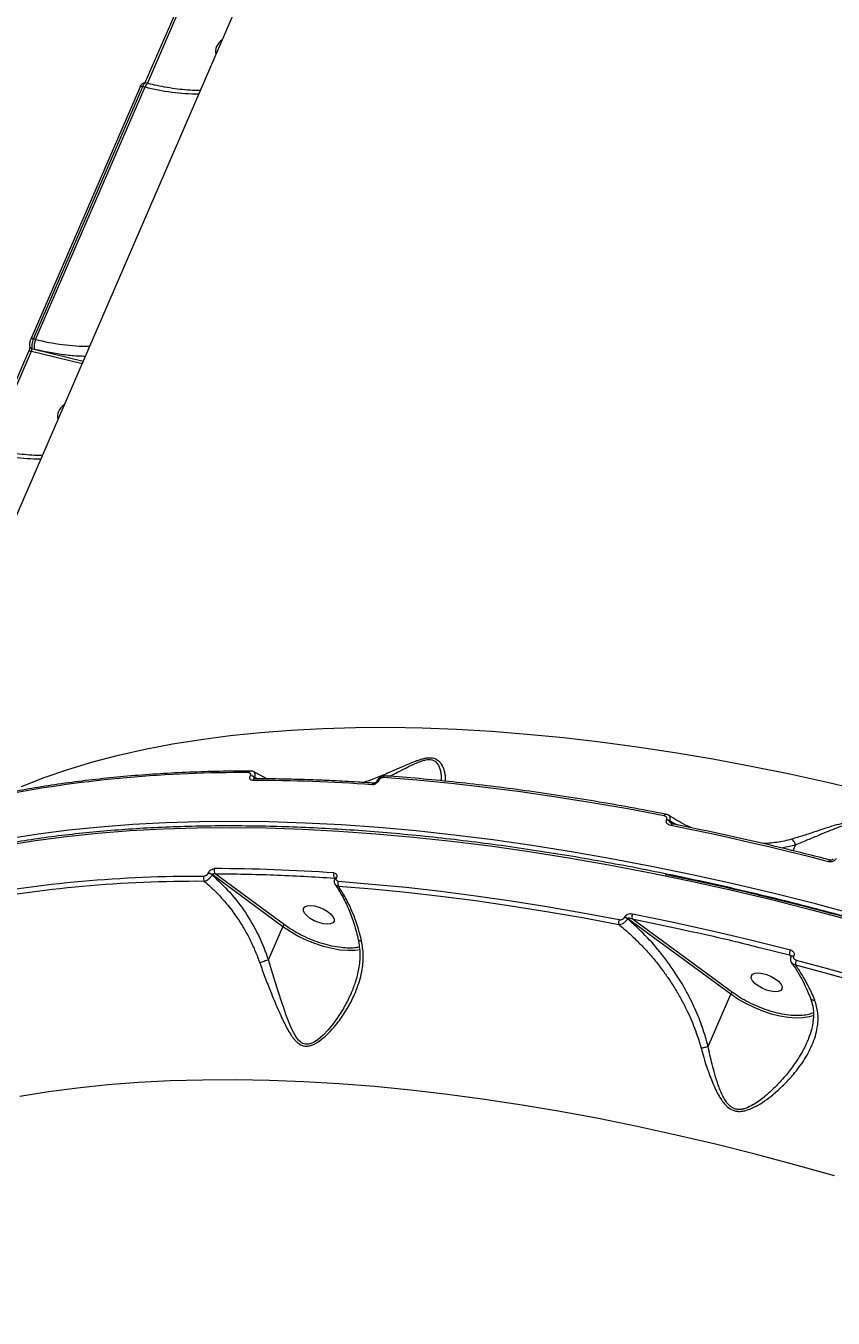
# Model space of a CAD drawing. Header units: millimetres. Extents: x -6234 to 7498, y -6127 to 5103.
# Drawn here: x 4207.7 to 4426.8, y -552.1 to -201.5 of the extents above; entities that cross this region are included whole.
import ezdxf

# ---------------------------------------------------------------- set-up
doc = ezdxf.new("R2010")
doc.units = ezdxf.units.MM
for name, color, linetype in [('DIKOM_ОБЪЕКТ', 7, 'Continuous'), ('DIKOM_РАЗМЕР_ЗОНА', 7, 'Continuous'), ('DIKOM_РАЗМЕР_ОБЪЕКТА', 7, 'Continuous')]:
    doc.layers.add(name, color=color, linetype=linetype)
doc.styles.add('style1', font='arial.ttf', dxfattribs={"width": 0.8})
doc.dimstyles.new('1-50', dxfattribs={"dimtxt": 300, "dimasz": 200, "dimexe": 100, "dimexo": 0, "dimgap": 100, "dimtad": 1, "dimtxsty": 'style1', "dimcen": 200, "dimclrd": 7, "dimclre": 7, "dimclrt": 7, "dimadec": 1, "dimazin": 2, "dimtfac": 1, "dimtmove": 0, "dimatfit": 2, "dimfxl": 0, "dimlwd": 25, "dimlwe": 18, "dimarcsym": 0})

# ---------------------------------------------------------------- blocks, each defined once
blk = doc.blocks.new('*D10')
at = {"layer": 'Defpoints', "color": 0, "transparency": 16777216}
for p in [(5627.97, 903.07), (-3229.39, -1461.51), (5627.97, -5097.58)]:
    blk.add_point(p, dxfattribs=at)
at = {"layer": 'DIKOM_РАЗМЕР_ОБЪЕКТА', "color": 7, "lineweight": 18, "transparency": 16777216}
for p, q in [((5627.97, 903.07), (5627.97, -5197.58)), ((-3229.39, -1461.51), (-3229.39, -5197.58))]:
    blk.add_line(p, q, dxfattribs=at)
at = {"layer": 'DIKOM_РАЗМЕР_ОБЪЕКТА', "color": 7, "lineweight": 25, "transparency": 16777216}
blk.add_line((-3029.39, -5097.58), (5427.97, -5097.58), dxfattribs=at)
at = {"layer": 'DIKOM_РАЗМЕР_ОБЪЕКТА', "color": 7, "transparency": 16777216}
for points in [[(-3029.39, -5064.25), (-3029.39, -5130.92), (-3229.39, -5097.58)], [(5427.97, -5064.25), (5427.97, -5130.92), (5627.97, -5097.58)]]:
    blk.add_solid(points, dxfattribs=at)
at = {"layer": 'DIKOM_РАЗМЕР_ОБЪЕКТА', "color": 7, "lineweight": 40, "transparency": 16777216, "insert": (1488.3, -4844.41), "char_height": 300, "attachment_point": 5, "style": 'style1'}
blk.add_mtext('8850', dxfattribs=at)
blk = doc.blocks.new('*D13')
at = {"layer": 'Defpoints', "color": 0, "transparency": 16777216}
for p in [(7498.07, 1778.2), (-5229.39, -1831.36), (7498.07, -6026.74)]:
    blk.add_point(p, dxfattribs=at)
at = {"layer": 'DIKOM_РАЗМЕР_ЗОНА', "color": 7, "lineweight": 18, "transparency": 16777216}
for p, q in [((7498.07, 1778.2), (7498.07, -6126.74)), ((-5229.39, -1831.36), (-5229.39, -6126.74))]:
    blk.add_line(p, q, dxfattribs=at)
at = {"layer": 'DIKOM_РАЗМЕР_ЗОНА', "color": 7, "lineweight": 25, "transparency": 16777216}
blk.add_line((-5029.39, -6026.74), (7298.07, -6026.74), dxfattribs=at)
at = {"layer": 'DIKOM_РАЗМЕР_ЗОНА', "color": 7, "transparency": 16777216}
for points in [[(-5029.39, -5993.4), (-5029.39, -6060.07), (-5229.39, -6026.74)], [(7298.07, -5993.4), (7298.07, -6060.07), (7498.07, -6026.74)]]:
    blk.add_solid(points, dxfattribs=at)
at = {"layer": 'DIKOM_РАЗМЕР_ЗОНА', "color": 7, "transparency": 16777216, "insert": (1560.69, -5773.56), "char_height": 300, "attachment_point": 5, "style": 'style1'}
blk.add_mtext('12750', dxfattribs=at)

msp = doc.modelspace()

# ---------------------------------------------------------------- linework, layer by layer
at = {"layer": 'DIKOM_ОБЪЕКТ', "color": 7, "linetype": 'Continuous', "lineweight": 15}
for p, q in [((4284.862, -150.264), (4168.415, -419.147)), ((4251.396, -190.829), (4240.07, -216.982)), ((4240.712, -217.105), (4252.144, -190.708)), ((4240.896, -217.15), (4240.27, -216.996)), ((4238.726, -218.028), (4209.06, -286.529)), ((4209.807, -286.408), (4239.473, -217.908)), ((4210.413, -286.557), (4240.079, -218.057)), ((4239.473, -217.908), (4240.079, -218.057)), ((4210.413, -286.557), (4209.807, -286.408)), ((4208.506, -289.866), (4197.179, -316.019)), ((4197.821, -316.141), (4209.253, -289.745)), ((4209.253, -289.745), (4222.996, -293.116)), ((4209.397, -289.086), (4210.039, -289.243)), ((4210.039, -289.243), (4223.268, -292.488)), ((4268.638, -404.974), (4268.667, -404.908)), ((4273.112, -405.811), (4269.363, -403.753)), ((4269.743, -405.369), (4269.771, -405.303)), ((4269.743, -405.369), (4270.308, -405.786)), ((4269.771, -405.303), (4270.7, -405.789)), ((4303.024, -406.361), (4303.004, -406.407)), ((4303.482, -406.242), (4303.502, -406.197)), ((4381.606, -416.907), (4381.643, -416.822)), ((4382.438, -417.272), (4382.475, -417.187)), ((4382.475, -417.187), (4384.48, -418.306)), ((4382.438, -417.272), (4383.607, -418.13)), ((4383.138, -418.029), (4382.761, -417.827)), ((4412.691, -424.531), (4416.565, -423.654)), ((4416.565, -423.657), (4415.854, -425.298)), ((4416.565, -423.654), (4416.565, -423.657)), ((4257.172, -431.449), (4257.201, -431.384)), ((4258.305, -431.779), (4258.277, -431.845)), ((4277.473, -445.912), (4258.305, -431.779)), ((4277.942, -445.414), (4259.121, -431.537)), ((4291.428, -432.715), (4291.548, -432.861)), ((4291.567, -432.816), (4291.547, -432.862)), ((4292.025, -432.698), (4292.045, -432.652)), ((4370.132, -443.402), (4370.168, -443.317)), ((4371.001, -443.682), (4370.964, -443.767)), ((4398.994, -464.23), (4371.001, -443.682)), ((4399.463, -463.732), (4372.27, -443.771)), ((4372.27, -443.771), (4383.877, -446.256)), ((4273.582, -454.897), (4277.473, -445.912)), ((4407.154, -451.642), (4414.966, -453.544)), ((4273.58, -454.899), (4273.582, -454.897)), ((4414.966, -453.544), (4415.334, -453.987)), ((4415.353, -453.943), (4415.341, -453.97)), ((4416.114, -453.856), (4416.126, -453.829)), ((4392.861, -478.392), (4398.994, -464.23)), ((4392.859, -478.394), (4392.861, -478.392)), ((4419.839, -476.854), (4419.772, -477.005))]:
    msp.add_line(p, q, dxfattribs=at)
at = {"layer": 'DIKOM_ОБЪЕКТ', "color": 7, "linetype": 'Continuous', "lineweight": 15, "flags": 128}
for points in [[(4240.891, -217.149), (4240.825, -217.144), (4240.684, -217.193), (4240.534, -217.314), (4240.379, -217.504), (4240.225, -217.755), (4240.079, -218.057)], [(4238.726, -218.028), (4238.736, -218.008), (4238.795, -217.943), (4238.885, -217.896), (4239.002, -217.869), (4239.143, -217.861), (4239.302, -217.875), (4239.473, -217.908)], [(4209.807, -286.408), (4209.636, -286.375), (4209.477, -286.362), (4209.336, -286.369), (4209.219, -286.397), (4209.129, -286.444), (4209.07, -286.508), (4209.062, -286.524)], [(4208.506, -289.866), (4208.515, -289.847), (4208.573, -289.782), (4208.663, -289.734), (4208.78, -289.706), (4208.921, -289.698), (4209.081, -289.712), (4209.253, -289.745)], [(4206.531, -407.837), (4212.716, -405.441), (4219.172, -403.234), (4225.891, -401.217), (4232.869, -399.391), (4240.098, -397.759), (4247.571, -396.322), (4255.283, -395.082), (4263.225, -394.039), (4271.39, -393.195), (4279.771, -392.551), (4288.359, -392.106), (4297.148, -391.862), (4306.128, -391.818), (4315.291, -391.976), (4324.629, -392.333), (4334.133, -392.891), (4343.794, -393.649), (4353.604, -394.605), (4363.552, -395.76), (4373.631, -397.111), (4383.83, -398.659), (4394.14, -400.4), (4404.551, -402.335), (4415.054, -404.46), (4425.639, -406.774), (4436.296, -409.275)], [(4303.482, -406.242), (4303.327, -406.242), (4303.196, -406.264), (4303.093, -406.308), (4303.024, -406.371), (4303.004, -406.407)], [(4380.921, -415.824), (4371.063, -413.97), (4361.285, -412.272), (4351.595, -410.731), (4342, -409.35), (4332.505, -408.128), (4323.117, -407.066), (4313.843, -406.166), (4304.69, -405.427)], [(4302.16, -406.96), (4302.202, -406.958), (4302.223, -406.959)], [(4380.921, -415.824), (4380.992, -415.68), (4381.069, -415.559), (4381.151, -415.467), (4381.233, -415.406), (4381.313, -415.378), (4381.388, -415.385), (4381.397, -415.388)], [(4202.299, -423.753), (4210.395, -422.48), (4218.721, -421.405), (4227.268, -420.527), (4236.03, -419.848), (4245, -419.367), (4254.169, -419.086), (4263.529, -419.005), (4273.074, -419.123), (4282.795, -419.442), (4292.684, -419.959), (4302.732, -420.676), (4312.931, -421.591), (4323.272, -422.703), (4333.748, -424.012), (4344.348, -425.517), (4355.064, -427.216), (4365.887, -429.107), (4376.808, -431.19), (4387.818, -433.463), (4398.907, -435.923), (4410.066, -438.568), (4421.286, -441.397), (4432.557, -444.407)], [(4433.272, -442.756), (4422.001, -439.747), (4410.781, -436.918), (4399.622, -434.272), (4388.533, -431.812), (4377.523, -429.54), (4366.602, -427.457), (4355.779, -425.565), (4345.063, -423.866), (4334.463, -422.362), (4323.987, -421.052), (4313.646, -419.94), (4303.447, -419.025), (4293.398, -418.309), (4283.51, -417.791), (4273.789, -417.473), (4264.244, -417.354), (4254.883, -417.436), (4245.714, -417.717), (4236.745, -418.197), (4227.983, -418.876), (4219.436, -419.754), (4211.11, -420.83), (4203.013, -422.102)], [(4383.236, -418.049), (4383.227, -418.045), (4383.151, -418.028), (4383.069, -418.05), (4382.983, -418.108), (4382.899, -418.201), (4382.818, -418.326), (4382.743, -418.477)], [(4425.541, -428.272), (4420.138, -426.898), (4414.748, -425.567), (4409.372, -424.277), (4404.011, -423.031), (4398.667, -421.827), (4393.34, -420.667), (4388.032, -419.55), (4382.743, -418.477)], [(4425.541, -428.272), (4425.614, -428.121), (4425.689, -427.996), (4425.765, -427.9), (4425.837, -427.839), (4425.904, -427.814), (4425.946, -427.818)], [(4292.025, -432.698), (4291.87, -432.697), (4291.739, -432.719), (4291.636, -432.763), (4291.567, -432.826), (4291.547, -432.863)], [(4292.495, -433.586), (4301.648, -434.325), (4310.922, -435.225), (4320.309, -436.287), (4329.804, -437.509), (4339.4, -438.891), (4349.09, -440.431), (4358.867, -442.129), (4368.726, -443.983)], [(4292.544, -434.93), (4301.677, -435.667), (4310.93, -436.565), (4320.297, -437.624), (4329.771, -438.844), (4339.346, -440.222), (4349.014, -441.759), (4358.77, -443.454), (4368.607, -445.304)], [(4290.424, -442.399), (4291.064, -443.122), (4291.393, -443.81), (4291.384, -444.407), (4291.039, -444.864), (4290.385, -445.145), (4289.476, -445.227), (4288.384, -445.103), (4287.199, -444.783), (4286.016, -444.294), (4284.931, -443.674), (4284.033, -442.975), (4283.393, -442.251), (4283.064, -441.564), (4283.073, -440.967), (4283.418, -440.51), (4284.072, -440.229), (4284.981, -440.147), (4286.073, -440.271), (4287.258, -440.591), (4288.441, -441.08), (4289.526, -441.7), (4290.424, -442.399)], [(4372.378, -442.41), (4377.667, -443.484), (4382.975, -444.601), (4388.302, -445.761), (4393.646, -446.965), (4399.007, -448.211), (4404.383, -449.5), (4409.773, -450.832), (4415.176, -452.206)], [(4298.34, -452.174), (4297.059, -452.357), (4295.156, -452.41), (4293.063, -452.244), (4290.829, -451.865), (4288.507, -451.281), (4286.151, -450.506), (4283.816, -449.558), (4281.557, -448.458), (4279.426, -447.233), (4277.473, -445.912)], [(4296.042, -463.849), (4296.007, -463.935), (4295.733, -464.549), (4295.426, -465.207), (4295.081, -465.907), (4294.698, -466.648), (4294.273, -467.428), (4294.239, -467.49), (4293.987, -467.933), (4293.277, -469.117), (4292.69, -470.032), (4292.194, -470.764), (4291.023, -472.363), (4289.763, -473.891), (4288.404, -475.321), (4286.935, -476.584), (4286.089, -477.152), (4285.312, -477.545), (4284.43, -477.804), (4283.623, -477.819), (4282.905, -477.607), (4282.56, -477.416), (4282.224, -477.168), (4281.702, -476.652), (4281.182, -475.975), (4280.523, -474.878), (4279.928, -473.678), (4279.375, -472.407), (4278.847, -471.081), (4278.328, -469.69), (4277.716, -467.962), (4277.114, -466.196), (4276.472, -464.258), (4275.921, -462.553), (4274.733, -458.765), (4273.58, -454.899), (4273.58, -454.899)], [(4415.34, -453.972), (4415.344, -453.964), (4415.416, -453.881), (4415.537, -453.826), (4415.701, -453.803), (4415.897, -453.814), (4416.114, -453.856)], [(4415.353, -453.943), (4415.355, -453.937), (4415.427, -453.854), (4415.549, -453.799), (4415.712, -453.776), (4415.909, -453.786), (4416.126, -453.829)], [(4416.767, -454.969), (4424.878, -457.132), (4433.012, -459.386), (4441.164, -461.733), (4449.332, -464.17), (4457.512, -466.697), (4465.7, -469.312), (4473.892, -472.014), (4482.086, -474.803)], [(4411.945, -460.717), (4412.585, -461.44), (4412.914, -462.128), (4412.905, -462.725), (4412.56, -463.182), (4411.906, -463.463), (4410.997, -463.545), (4409.905, -463.421), (4408.72, -463.101), (4407.537, -462.611), (4406.453, -461.992), (4405.554, -461.292), (4404.914, -460.569), (4404.586, -459.881), (4404.594, -459.285), (4404.939, -458.828), (4405.593, -458.547), (4406.502, -458.465), (4407.594, -458.589), (4408.779, -458.908), (4409.962, -459.398), (4411.047, -460.017), (4411.945, -460.717)], [(4416.542, -456.266), (4424.635, -458.423), (4432.751, -460.673), (4440.885, -463.014), (4449.035, -465.446), (4457.197, -467.967), (4465.367, -470.576), (4473.542, -473.273), (4481.717, -476.055)], [(4421.539, -469.975), (4420.249, -470.406), (4418.58, -470.675), (4416.677, -470.727), (4414.584, -470.562), (4412.35, -470.183), (4410.028, -469.599), (4407.672, -468.824), (4405.337, -467.875), (4403.078, -466.776), (4400.947, -465.551), (4398.994, -464.23)], [(4427.174, -513.527), (4416.361, -510.48), (4405.589, -507.613), (4394.87, -504.928), (4384.213, -502.427), (4373.628, -500.113), (4363.126, -497.987), (4352.714, -496.053), (4342.404, -494.311), (4332.206, -492.764), (4322.127, -491.412), (4312.178, -490.258), (4302.369, -489.301), (4292.708, -488.544), (4283.204, -487.986), (4273.866, -487.629), (4264.702, -487.471), (4255.723, -487.515), (4246.934, -487.759), (4238.345, -488.204), (4229.965, -488.848), (4221.8, -489.692), (4213.858, -490.735), (4206.146, -491.975)]]:
    msp.add_lwpolyline(points, dxfattribs=at)
at = {"layer": 'DIKOM_ОБЪЕКТ', "color": 7, "linetype": 'Continuous', "lineweight": 15}
for centre, radius, start, end in [((4263.791, -209.105), 4.718, 125.67691, 155.1513), ((4262.424, -208.504), 3.225, 154.63374, 194.19908), ((4254.82, -160.919), 59.009, 255.53414, 269.87655), ((4214.536, -288.501), 4.558, 154.75933, 189.37507), ((4225.154, -229.417), 59.011, 255.53445, 269.87625), ((4209.569, -288.291), 0.814, 195.97399, 257.74956), ((4220.901, -308.142), 4.719, 125.67747, 155.14711), ((4219.787, -307.565), 3.466, 156.05806, 192.77537), ((4211.929, -259.955), 59.009, 255.53414, 269.87655), ((4266.265, -751.442), 347.347, 89.67713, 100.6048), ((4268.785, -404.256), 0.584, 85.49807, 164.53418), ((4268.537, -406.997), 2.025, 53.47495, 87.14378), ((4268.567, -406.929), 2.023, 53.45718, 87.15369), ((4269.924, -406.402), 0.628, 96.57956, 162.50963), ((4267.567, -899.077), 492.867, 86.02792, 89.79565), ((4303.387, -406.64), 0.458, 75.46992, 142.54432), ((4305.25, -405.568), 0.578, 94.16134, 165.86332), ((4302.307, -407.566), 0.624, 103.64099, 164.01822), ((4381.172, -419.031), 2.168, 54.24363, 78.44942), ((4381.207, -418.949), 2.171, 54.26442, 78.42864), ((4260.225, -430.704), 1.383, 156.25331, 217.05231), ((4257.201, -923.011), 492.867, 86.02792, 89.79565), ((4254.071, -779.61), 347.356, 89.67727, 100.60466), ((4254.205, -780.188), 346.588, 89.67721, 100.60467), ((4257.317, -432.815), 1.404, 156.70309, 214.30108), ((4257.071, -433.472), 2.025, 53.47495, 87.14378), ((4257.1, -433.405), 2.023, 53.45718, 87.15369), ((4292.696, -431.941), 1.486, 155.62586, 211.39622), ((4291.93, -433.096), 0.458, 75.47988, 142.44976), ((4293.897, -434.207), 1.534, 156.10624, 208.10098), ((4370.534, -444.812), 1.989, 155.38222, 194.3222), ((4369.695, -445.53), 2.172, 54.26248, 78.41681), ((4369.733, -445.443), 2.17, 54.25973, 78.43333), ((4374.126, -443.233), 1.932, 154.78532, 196.1594), ((4417.36, -453.234), 2.413, 154.80701, 187.38151), ((4419.099, -456.042), 2.567, 155.30191, 184.9985)]:
    msp.add_arc(centre, radius, start, end, dxfattribs=at)
for points, knots in [([(4240.283, -217), (4240.162, -216.982), (4239.883, -216.94), (4239.467, -217.088), (4239.121, -217.383), (4238.875, -217.723), (4238.777, -217.923), (4238.728, -218.023)], [0, 0, 0, 0, 0.1842295, 0.4243716, 0.703732, 0.8516178, 1, 1, 1, 1]), ([(4240.27, -217), (4240.205, -217), (4240.096, -217.001), (4239.917, -217.16), (4239.713, -217.414), (4239.568, -217.712), (4239.473, -217.908)], [0, 0, 0, 0, 0.2797938, 0.4688739, 0.6522078, 1, 1, 1, 1]), ([(4255.075, -219.044), (4254.794, -219.047), (4253.702, -219.061), (4251.653, -218.939), (4248.951, -218.676), (4246.141, -218.259), (4243.452, -217.755), (4241.681, -217.329), (4240.892, -217.14)], [0, 0, 0, 0, 0.0675645, 0.2620962, 0.4567756, 0.651201, 0.8447419, 1, 1, 1, 1]), ([(4209.062, -286.524), (4209.025, -286.616), (4208.953, -286.795), (4208.838, -287.177), (4208.747, -287.642), (4208.717, -288.137), (4208.764, -288.392), (4208.787, -288.515)], [0, 0, 0, 0, 0.1448083, 0.2822944, 0.5399159, 0.7783318, 1, 1, 1, 1]), ([(4209.807, -286.408), (4209.721, -286.632), (4209.588, -286.973), (4209.46, -287.486), (4209.372, -287.951), (4209.329, -288.398), (4209.336, -288.809), (4209.375, -288.989), (4209.397, -289.086)], [0, 0, 0, 0, 0.2414528, 0.3687531, 0.5000579, 0.7010443, 0.8383557, 1, 1, 1, 1]), ([(4208.787, -288.515), (4208.789, -288.526), (4208.794, -288.55), (4208.797, -288.634), (4208.791, -288.759), (4208.772, -288.928), (4208.735, -289.136), (4208.679, -289.372), (4208.603, -289.625), (4208.54, -289.781), (4208.508, -289.861)], [0, 0, 0, 0, 0.0912194, 0.1916943, 0.3016705, 0.4217084, 0.5518816, 0.6918276, 0.8409563, 1, 1, 1, 1]), ([(4209.253, -289.745), (4209.275, -289.688), (4209.31, -289.603), (4209.346, -289.475), (4209.375, -289.357), (4209.394, -289.244), (4209.402, -289.147), (4209.398, -289.107), (4209.397, -289.086)], [0, 0, 0, 0, 0.24432052, 0.3707888, 0.50004927, 0.71976764, 0.8524071, 1, 1, 1, 1]), ([(4223.841, -291.165), (4223.306, -291.162), (4221.565, -291.153), (4218.354, -290.823), (4214.286, -290.217), (4211.454, -289.568), (4210.039, -289.243)], [0, 0, 0, 0, 0.1287333, 0.4191519, 0.7095571, 1, 1, 1, 1]), ([(4212.184, -318.08), (4211.903, -318.084), (4210.812, -318.098), (4208.762, -317.975), (4206.06, -317.713), (4203.25, -317.295), (4200.561, -316.792), (4198.79, -316.366), (4198.001, -316.177)], [0, 0, 0, 0, 0.0675669, 0.2620965, 0.4567766, 0.651202, 0.8447418, 1, 1, 1, 1]), ([(4321.614, -406.438), (4321.632, -406.238), (4321.683, -405.687), (4321.589, -404.769), (4321.379, -403.761), (4321.052, -402.806), (4320.585, -401.893), (4319.997, -401.164), (4319.391, -400.687), (4318.621, -400.283), (4317.599, -400.096), (4316.377, -400.207), (4315.433, -400.405), (4314.451, -400.693), (4312.98, -401.209), (4310.947, -402.055), (4308.416, -403.175), (4305.465, -404.463), (4302.445, -405.722), (4300.313, -406.462), (4299.392, -406.781)], [0, 0, 0, 0, 0.042982, 0.1182374, 0.1771987, 0.2316891, 0.2932574, 0.3457708, 0.3758029, 0.403091, 0.4601231, 0.4877547, 0.5172996, 0.5442811, 0.5740057, 0.6463751, 0.7242863, 0.80168, 0.9143664, 1, 1, 1, 1]), ([(4306.501, -405.088), (4307.208, -404.728), (4308.696, -403.971), (4310.984, -402.781), (4312.893, -401.838), (4314.322, -401.226), (4315.276, -400.878), (4316.218, -400.625), (4317.115, -400.517), (4317.762, -400.58), (4318.216, -400.714), (4318.61, -400.895), (4319.024, -401.198), (4319.526, -401.767), (4319.943, -402.582), (4320.24, -403.582), (4320.398, -404.578), (4320.454, -405.498), (4320.421, -406.064), (4320.406, -406.318)], [0, 0, 0, 0, 0.09528563, 0.20088904, 0.30444525, 0.34372115, 0.38292578, 0.42459655, 0.46245326, 0.50087481, 0.52089532, 0.54178756, 0.57883499, 0.62100149, 0.70017471, 0.7787166, 0.85715066, 0.93576975, 1, 1, 1, 1]), ([(4268.762, -403.683), (4266.972, -403.686), (4262.385, -403.692), (4255.17, -403.883), (4247.103, -404.233), (4239.202, -404.748), (4231.466, -405.419), (4223.9, -406.247), (4216.514, -407.236), (4209.473, -408.339), (4204.991, -409.192), (4202.837, -409.602)], [0, 0, 0, 0, 0.0747075, 0.1914486, 0.3081984, 0.4249539, 0.541709, 0.6584661, 0.7752226, 0.8919751, 1, 1, 1, 1]), ([(4268.223, -404.1), (4268.32, -404.111), (4268.513, -404.133), (4268.669, -404.285), (4268.734, -404.447), (4268.747, -404.59), (4268.729, -404.745), (4268.688, -404.854), (4268.667, -404.908)], [0, 0, 0, 0, 0.2500934, 0.4992164, 0.6248896, 0.7495115, 0.8746853, 1, 1, 1, 1]), ([(4269.325, -406.213), (4269.176, -406.195), (4268.878, -406.16), (4268.64, -405.926), (4268.54, -405.679), (4268.518, -405.461), (4268.544, -405.223), (4268.607, -405.057), (4268.638, -404.974)], [0, 0, 0, 0, 0.2500326, 0.499174, 0.6248221, 0.7494862, 0.8749021, 1, 1, 1, 1]), ([(4269.579, -403.891), (4269.455, -403.827), (4269.207, -403.699), (4268.904, -403.676), (4268.754, -403.665)], [0, 0, 0, 0, 0.5024115, 1, 1, 1, 1]), ([(4269.564, -403.9), (4269.663, -403.976), (4269.878, -404.139), (4269.964, -404.651), (4269.836, -405.085), (4269.771, -405.303)], [0, 0, 0, 0, 0.3019883, 0.6500479, 1, 1, 1, 1]), ([(4269.924, -405.815), (4269.891, -405.792), (4269.824, -405.746), (4269.759, -405.653), (4269.722, -405.556), (4269.714, -405.459), (4269.733, -405.398), (4269.743, -405.369)], [0, 0, 0, 0, 0.2194857, 0.4428741, 0.6444361, 0.8283567, 1, 1, 1, 1]), ([(4302.161, -406.96), (4300.732, -406.865), (4298.094, -406.691), (4294.494, -406.488), (4291.56, -406.339), (4289.23, -406.234), (4286.899, -406.137), (4284.02, -406.032), (4280.114, -405.917), (4275.247, -405.815), (4271.72, -405.793), (4269.794, -405.781)], [0, 0, 0, 0, 0.1290066, 0.2382624, 0.3277715, 0.3975228, 0.4524753, 0.5428646, 0.6642471, 0.8166282, 1, 1, 1, 1]), ([(4303.482, -406.242), (4303.393, -406.404), (4303.214, -406.726), (4302.75, -407.115), (4302.217, -407.372), (4301.878, -407.387), (4301.708, -407.394)], [0, 0, 0, 0, 0.2505673, 0.500247, 0.7500457, 1, 1, 1, 1]), ([(4303.004, -406.407), (4302.981, -406.453), (4302.935, -406.542), (4302.831, -406.667), (4302.712, -406.772), (4302.59, -406.853), (4302.472, -406.91), (4302.37, -406.944), (4302.284, -406.959), (4302.244, -406.959), (4302.225, -406.959)], [0, 0, 0, 0, 0.1516656, 0.2965823, 0.4342266, 0.5635964, 0.6845829, 0.7971279, 0.902069, 1, 1, 1, 1]), ([(4305.211, -404.992), (4305.026, -404.995), (4304.635, -405), (4304.015, -405.245), (4303.529, -405.616), (4303.199, -406.013), (4303.083, -406.244), (4303.023, -406.362)], [0, 0, 0, 0, 0.2106554, 0.4453152, 0.7067033, 0.8491338, 1, 1, 1, 1]), ([(4303.502, -406.197), (4303.562, -406.089), (4303.682, -405.874), (4303.991, -405.613), (4304.348, -405.441), (4304.576, -405.432), (4304.69, -405.427)], [0, 0, 0, 0, 0.2507276, 0.5000182, 0.7498557, 1, 1, 1, 1]), ([(4381.369, -415.38), (4381.341, -415.374), (4378.089, -414.719), (4371.667, -413.54), (4362.116, -411.866), (4352.641, -410.356), (4343.24, -408.991), (4333.926, -407.78), (4324.701, -406.718), (4315.59, -405.825), (4309.091, -405.256), (4305.669, -405.032), (4305.208, -405.001)], [0, 0, 0, 0, 0.0010667, 0.1229473, 0.2450544, 0.3673501, 0.489813, 0.612415, 0.7351355, 0.8579565, 0.9808587, 1, 1, 1, 1]), ([(4381.643, -416.822), (4381.663, -416.763), (4381.704, -416.645), (4381.698, -416.469), (4381.648, -416.305), (4381.524, -416.114), (4381.288, -415.925), (4381.044, -415.858), (4380.921, -415.824)], [0, 0, 0, 0, 0.124275, 0.2500508, 0.3725868, 0.5005159, 0.7502735, 1, 1, 1, 1]), ([(4382.12, -415.67), (4382.005, -415.606), (4381.779, -415.48), (4381.509, -415.414), (4381.375, -415.381)], [0, 0, 0, 0, 0.5046038, 1, 1, 1, 1]), ([(4382.743, -418.477), (4382.551, -418.422), (4382.167, -418.314), (4381.801, -418.015), (4381.604, -417.717), (4381.524, -417.459), (4381.511, -417.184), (4381.574, -416.999), (4381.606, -416.907)], [0, 0, 0, 0, 0.2495823, 0.4993402, 0.6273074, 0.7499142, 0.8763316, 1, 1, 1, 1]), ([(4382.475, -417.187), (4382.514, -417.068), (4382.592, -416.832), (4382.611, -416.497), (4382.555, -416.201), (4382.416, -415.896), (4382.222, -415.763), (4382.103, -415.682)], [0, 0, 0, 0, 0.1854396, 0.3691177, 0.5490494, 0.7235566, 1, 1, 1, 1]), ([(4388.464, -419.111), (4387.881, -418.856), (4385.711, -417.905), (4383.64, -416.601), (4382.126, -415.647)], [0, 0, 0, 0, 0.268796, 1, 1, 1, 1]), ([(4555.242, -487.166), (4551.681, -485.637), (4546.657, -483.481), (4539.173, -480.373), (4532.721, -477.739), (4524.996, -474.662), (4516.848, -471.501), (4508.28, -468.271), (4499.412, -465.026), (4490.311, -461.802), (4481.03, -458.624), (4471.608, -455.51), (4462.079, -452.476), (4452.469, -449.535), (4442.8, -446.696), (4433.09, -443.967), (4423.356, -441.356), (4413.614, -438.868), (4403.877, -436.509), (4394.156, -434.282), (4384.464, -432.192), (4374.811, -430.242), (4365.207, -428.435), (4355.662, -426.773), (4346.186, -425.26), (4336.785, -423.896), (4327.47, -422.684), (4318.248, -421.626), (4309.128, -420.721), (4300.115, -419.972), (4291.219, -419.38), (4282.445, -418.945), (4273.801, -418.667), (4265.293, -418.547), (4256.928, -418.586), (4248.711, -418.783), (4240.649, -419.139), (4232.747, -419.652), (4225.011, -420.324), (4217.446, -421.153), (4210.056, -422.138), (4202.848, -423.28), (4195.825, -424.578), (4188.992, -426.031), (4182.353, -427.637), (4175.912, -429.397), (4169.673, -431.31), (4163.641, -433.374), (4157.817, -435.589), (4152.205, -437.955), (4146.809, -440.469), (4141.633, -443.133), (4136.677, -445.944), (4131.946, -448.905), (4127.446, -452.013), (4123.167, -455.266), (4119.152, -458.683), (4116.508, -461.068), (4115.276, -462.352), (4115.224, -462.406)], [0, 0, 0, 0, 0.0198332, 0.0279779, 0.0414873, 0.0555317, 0.0706097, 0.0863533, 0.1026135, 0.1192721, 0.1362449, 0.1534689, 0.1708977, 0.1884942, 0.2062304, 0.2240835, 0.2420357, 0.2600715, 0.2781794, 0.2963486, 0.3145705, 0.3328379, 0.3511443, 0.3694842, 0.3878526, 0.4062462, 0.4246605, 0.4430929, 0.4615401, 0.4799997, 0.4984698, 0.5169482, 0.5354331, 0.5539228, 0.5724164, 0.5909125, 0.6094103, 0.627909, 0.6464081, 0.6649068, 0.6834055, 0.701904, 0.7204023, 0.7389017, 0.7574025, 0.7759056, 0.7944131, 0.8129263, 0.8314479, 0.8499804, 0.8685274, 0.8870925, 0.9056808, 0.924297, 0.9429474, 0.9616388, 0.9803788, 0.999176, 1, 1, 1, 1]), ([(4382.86, -417.887), (4382.825, -417.867), (4382.69, -417.79), (4382.537, -417.624), (4382.435, -417.446), (4382.419, -417.337), (4382.432, -417.293), (4382.438, -417.272)], [0, 0, 0, 0, 0.1474322, 0.5735415, 0.8153797, 0.9122905, 1, 1, 1, 1]), ([(4425.943, -427.831), (4423.685, -427.249), (4418.164, -425.827), (4409.417, -423.719), (4399.697, -421.492), (4390.947, -419.594), (4385.468, -418.5), (4383.195, -418.046)], [0, 0, 0, 0, 0.1567106, 0.3832014, 0.6104673, 0.8383846, 1, 1, 1, 1]), ([(4441.383, -429.612), (4441.314, -429.097), (4441.197, -428.225), (4440.794, -426.74), (4440.334, -425.349), (4439.784, -423.969), (4439.183, -422.685), (4438.516, -421.469), (4437.735, -420.294), (4436.886, -419.324), (4436.085, -418.651), (4435.116, -418.033), (4433.919, -417.622), (4432.582, -417.503), (4431.578, -417.534), (4430.557, -417.656), (4429.053, -417.934), (4427.024, -418.476), (4424.561, -419.255), (4421.763, -420.189), (4418.698, -421.213), (4416.568, -421.854), (4415.5, -422.175)], [0, 0, 0, 0, 0.0867215, 0.1468703, 0.2080702, 0.2682862, 0.3155446, 0.3590091, 0.4083446, 0.450375, 0.4745407, 0.4965864, 0.5425827, 0.5648404, 0.5887126, 0.6104504, 0.6343273, 0.6926644, 0.7553362, 0.817689, 0.9086091, 1, 1, 1, 1]), ([(4416.565, -423.657), (4417.017, -423.481), (4417.999, -423.099), (4419.524, -422.478), (4421.123, -421.81), (4422.906, -421.056), (4424.93, -420.199), (4427.211, -419.276), (4429.099, -418.607), (4430.545, -418.222), (4431.524, -418.034), (4432.51, -417.947), (4433.482, -418.008), (4434.219, -418.206), (4434.76, -418.447), (4435.242, -418.73), (4435.777, -419.157), (4436.471, -419.91), (4437.131, -420.934), (4437.721, -422.161), (4438.187, -423.373), (4438.6, -424.693), (4438.96, -426.113), (4439.221, -427.538), (4439.365, -428.529), (4439.385, -428.986), (4439.389, -429.061)], [0, 0, 0, 0, 0.0455809, 0.0989379, 0.1481808, 0.1974228, 0.2642223, 0.3306269, 0.3957793, 0.4205137, 0.4451342, 0.4712547, 0.4949421, 0.5193044, 0.5318838, 0.5449406, 0.5683414, 0.5948632, 0.6444307, 0.6934657, 0.7424653, 0.7916111, 0.8573446, 0.925534, 0.9879123, 1, 1, 1, 1]), ([(4415.5, -422.175), (4414.863, -422.345), (4413.558, -422.695), (4411.506, -423.055), (4409.553, -423.29), (4408.274, -423.334), (4407.73, -423.352)], [0, 0, 0, 0, 0.25225943, 0.51699353, 0.79440241, 1, 1, 1, 1]), ([(4416.565, -423.654), (4416.509, -423.494), (4416.395, -423.167), (4416.135, -422.738), (4415.831, -422.385), (4415.609, -422.244), (4415.5, -422.175)], [0, 0, 0, 0, 0.2457609, 0.5, 0.7542605, 1, 1, 1, 1]), ([(4427.564, -427.419), (4427.521, -427.502), (4427.437, -427.667), (4427.238, -427.882), (4426.999, -428.063), (4426.637, -428.244), (4426.126, -428.366), (4425.736, -428.304), (4425.541, -428.272)], [0, 0, 0, 0, 0.1251368, 0.2509833, 0.3751966, 0.5012015, 0.7504636, 1, 1, 1, 1]), ([(4426.79, -427.535), (4426.757, -427.586), (4426.687, -427.698), (4426.481, -427.801), (4426.207, -427.858), (4426.004, -427.83), (4425.897, -427.815)], [0, 0, 0, 0, 0.1954223, 0.4253464, 0.6969938, 1, 1, 1, 1]), ([(4257.201, -431.384), (4257.242, -431.3), (4257.323, -431.134), (4257.503, -430.896), (4257.714, -430.678), (4258.028, -430.431), (4258.468, -430.199), (4258.796, -430.164), (4258.959, -430.147)], [0, 0, 0, 0, 0.12526605, 0.25102336, 0.3755169, 0.50127115, 0.75047676, 1, 1, 1, 1]), ([(4257.172, -431.449), (4257.146, -431.504), (4257.093, -431.613), (4256.976, -431.768), (4256.839, -431.911), (4256.634, -432.073), (4256.347, -432.225), (4256.134, -432.248), (4256.027, -432.259)], [0, 0, 0, 0, 0.12567815, 0.25112542, 0.37582255, 0.50139156, 0.75054785, 1, 1, 1, 1]), ([(4258.277, -431.845), (4258.154, -432.059), (4257.91, -432.486), (4257.338, -433.05), (4256.718, -433.466), (4256.344, -433.559), (4256.157, -433.606)], [0, 0, 0, 0, 0.2537405, 0.50546, 0.754144, 1, 1, 1, 1]), ([(4256.157, -433.606), (4256.704, -434.073), (4257.572, -434.816), (4259.154, -436.312), (4260.767, -437.982), (4262.494, -440.001), (4263.874, -441.783), (4265.365, -443.883), (4266.923, -446.345), (4268.581, -449.401), (4270.018, -452.481), (4270.818, -454.651), (4271.205, -455.699)], [0, 0, 0, 0, 0.0834536, 0.1325784, 0.2499227, 0.3473679, 0.4310373, 0.500959, 0.6323486, 0.7505524, 0.8795182, 1, 1, 1, 1]), ([(4258.277, -431.845), (4259.918, -433.368), (4263.202, -436.416), (4267.408, -442.003), (4271.018, -448.15), (4272.727, -452.649), (4273.582, -454.897)], [0, 0, 0, 0, 0.2496543, 0.499493, 0.7498079, 1, 1, 1, 1]), ([(4258.305, -431.779), (4258.32, -431.751), (4258.352, -431.694), (4258.434, -431.621), (4258.539, -431.561), (4258.695, -431.511), (4258.899, -431.492), (4259.047, -431.522), (4259.121, -431.537)], [0, 0, 0, 0, 0.1101268, 0.2281281, 0.357421, 0.5009095, 0.7501728, 1, 1, 1, 1]), ([(4259.121, -431.537), (4264.389, -431.596), (4274.923, -431.714), (4285.926, -432.382), (4291.428, -432.715)], [0, 0, 0, 0, 0.5000027, 1, 1, 1, 1]), ([(4291.343, -431.328), (4291.496, -431.358), (4291.804, -431.417), (4292.089, -431.731), (4292.2, -432.16), (4292.096, -432.488), (4292.045, -432.652)], [0, 0, 0, 0, 0.2500135, 0.4997765, 0.7494835, 1, 1, 1, 1]), ([(4291.547, -432.863), (4291.498, -433), (4291.399, -433.28), (4291.382, -433.719), (4291.461, -434.14), (4291.6, -434.376), (4291.669, -434.494)], [0, 0, 0, 0, 0.2420989, 0.4915315, 0.7451269, 1, 1, 1, 1]), ([(4291.428, -432.715), (4291.464, -432.722), (4291.53, -432.735), (4291.604, -432.775), (4291.631, -432.812), (4291.642, -432.827)], [0, 0, 0, 0, 0.4187071, 0.7622893, 1, 1, 1, 1]), ([(4291.593, -434.387), (4292.275, -435.42), (4293.644, -437.496), (4295.378, -441.161), (4296.876, -445.154), (4297.613, -448.071), (4297.983, -449.533)], [0, 0, 0, 0, 0.2487833, 0.4998971, 0.7494106, 1, 1, 1, 1]), ([(4292.544, -434.93), (4292.334, -434.897), (4291.967, -434.84), (4291.777, -434.589), (4291.695, -434.481)], [0, 0, 0, 0, 0.5709379, 1, 1, 1, 1]), ([(4292.495, -433.586), (4292.391, -433.566), (4292.185, -433.525), (4291.994, -433.314), (4291.922, -433.026), (4291.991, -432.807), (4292.025, -432.698)], [0, 0, 0, 0, 0.2499967, 0.4998982, 0.7492062, 1, 1, 1, 1]), ([(4381.243, -431.742), (4384.207, -432.331), (4393.885, -434.252), (4410.571, -438.181), (4431.206, -443.487), (4451.974, -449.426), (4472.766, -455.924), (4493.508, -462.955), (4514.09, -470.495), (4532.76, -477.77), (4544.47, -482.73), (4549.457, -484.843)], [0, 0, 0, 0, 0.0543649, 0.177551, 0.3007357, 0.4237225, 0.5463722, 0.6685444, 0.7901037, 0.9106008, 1, 1, 1, 1]), ([(4298.842, -449.801), (4298.635, -448.959), (4298.192, -447.161), (4297.329, -444.432), (4296.133, -441.314), (4294.565, -438.016), (4293.218, -435.959), (4292.544, -434.93)], [0, 0, 0, 0, 0.1471457, 0.3139251, 0.5003311, 0.7501689, 1, 1, 1, 1]), ([(4368.607, -445.304), (4368.809, -445.286), (4369.222, -445.25), (4369.786, -444.992), (4370.214, -444.696), (4370.516, -444.421), (4370.781, -444.106), (4370.903, -443.881), (4370.964, -443.767)], [0, 0, 0, 0, 0.23232635, 0.47417193, 0.6010804, 0.73163634, 0.86460657, 1, 1, 1, 1]), ([(4368.726, -443.983), (4368.856, -443.999), (4369.115, -444.03), (4369.464, -443.957), (4369.722, -443.841), (4369.896, -443.721), (4370.042, -443.574), (4370.102, -443.459), (4370.132, -443.402)], [0, 0, 0, 0, 0.2487792, 0.498275, 0.6263383, 0.7492085, 0.8752973, 1, 1, 1, 1]), ([(4370.168, -443.317), (4370.215, -443.228), (4370.309, -443.049), (4370.541, -442.821), (4370.815, -442.634), (4371.219, -442.453), (4371.765, -442.337), (4372.174, -442.386), (4372.378, -442.41)], [0, 0, 0, 0, 0.123842, 0.2505977, 0.3732901, 0.5015387, 0.7510457, 1, 1, 1, 1]), ([(4392.859, -478.394), (4392.378, -476.671), (4391.419, -473.239), (4389.421, -468.287), (4387.078, -463.524), (4384.092, -458.492), (4380.377, -453.328), (4375.907, -448.181), (4372.61, -445.237), (4370.964, -443.767)], [0, 0, 0, 0, 0.12535913, 0.24973246, 0.37449398, 0.50040547, 0.66649951, 0.83358175, 1, 1, 1, 1]), ([(4371.001, -443.682), (4371.012, -443.663), (4371.035, -443.624), (4371.125, -443.563), (4371.322, -443.52), (4371.73, -443.557), (4372.054, -443.686), (4372.27, -443.771)], [0, 0, 0, 0, 0.0515773, 0.1084894, 0.2507164, 0.5004393, 1, 1, 1, 1]), ([(4277.942, -445.414), (4277.901, -445.431), (4277.82, -445.466), (4277.682, -445.59), (4277.556, -445.746), (4277.501, -445.856), (4277.473, -445.912)], [0, 0, 0, 0, 0.2499078, 0.4999985, 0.7499841, 1, 1, 1, 1]), ([(4298.162, -451.46), (4297.764, -451.538), (4296.81, -451.725), (4294.956, -451.746), (4292.679, -451.545), (4290.155, -451.061), (4287.502, -450.307), (4284.838, -449.312), (4282.295, -448.125), (4279.954, -446.82), (4278.603, -445.876), (4277.942, -445.414)], [0, 0, 0, 0, 0.078123, 0.1873529, 0.3015735, 0.4193724, 0.5390652, 0.6587537, 0.7765581, 0.8907758, 1, 1, 1, 1]), ([(4368.607, -445.304), (4369.405, -445.963), (4371.078, -447.345), (4373.479, -449.601), (4375.932, -452.133), (4378.239, -454.779), (4380.331, -457.452), (4382.247, -460.14), (4384.045, -462.935), (4385.774, -465.951), (4387.63, -469.627), (4389.462, -473.904), (4390.47, -477.261), (4390.951, -478.861)], [0, 0, 0, 0, 0.0794221, 0.1664004, 0.2491814, 0.343697, 0.4269134, 0.4989165, 0.5848854, 0.6680862, 0.7497665, 0.8807258, 1, 1, 1, 1]), ([(4383.877, -446.256), (4387.072, -446.921), (4394.756, -448.519), (4402.583, -450.49), (4407.154, -451.642)], [0, 0, 0, 0, 0.4158484, 1, 1, 1, 1]), ([(4271.205, -455.699), (4271.674, -457.007), (4272.613, -459.624), (4273.94, -463.01), (4275.112, -465.884), (4276.124, -468.263), (4277.08, -470.395), (4277.966, -472.238), (4278.824, -473.871), (4279.71, -475.352), (4280.556, -476.492), (4281.292, -477.249), (4282.137, -477.917), (4283.137, -478.331), (4284.28, -478.327), (4285.147, -478.127), (4286.02, -477.763), (4287.281, -477.048), (4288.921, -475.754), (4290.802, -473.858), (4292.819, -471.417), (4294.829, -468.464), (4296.498, -465.352), (4297.681, -462.522), (4298.482, -460.035), (4299.132, -457.042), (4299.456, -453.598), (4299.042, -451.039), (4298.842, -449.801)], [0, 0, 0, 0, 0.0626378, 0.1252889, 0.1665067, 0.2082736, 0.2494063, 0.281762, 0.3119833, 0.3454813, 0.3744558, 0.3909829, 0.4059785, 0.4373847, 0.4528841, 0.4689915, 0.4839708, 0.5004519, 0.539882, 0.5827297, 0.6256351, 0.6878824, 0.7498852, 0.7919026, 0.8336238, 0.8747443, 0.9394038, 1, 1, 1, 1]), ([(4297.918, -449.425), (4298.139, -450.742), (4298.577, -453.358), (4298.144, -457.216), (4297.297, -460.726), (4296.44, -462.862), (4296.039, -463.863)], [0, 0, 0, 0, 0.2734506, 0.543359, 0.7861418, 1, 1, 1, 1]), ([(4297.966, -449.423), (4297.977, -449.462), (4298.005, -449.556), (4298.174, -449.672), (4298.449, -449.768), (4298.711, -449.79), (4298.842, -449.801)], [0, 0, 0, 0, 0.1883258, 0.4499723, 0.7241053, 1, 1, 1, 1]), ([(4415.176, -452.206), (4415.356, -452.272), (4415.717, -452.403), (4416.03, -452.74), (4416.178, -453.053), (4416.226, -453.308), (4416.218, -453.572), (4416.157, -453.744), (4416.126, -453.829)], [0, 0, 0, 0, 0.2499945, 0.4992204, 0.6251648, 0.7495174, 0.8750375, 1, 1, 1, 1]), ([(4273.58, -454.899), (4273.404, -454.963), (4273.04, -455.093), (4272.384, -455.317), (4271.732, -455.534), (4271.377, -455.645), (4271.205, -455.699)], [0, 0, 0, 0, 0.2427247, 0.5000344, 0.7572788, 1, 1, 1, 1]), ([(4414.966, -453.544), (4415.038, -453.586), (4415.18, -453.671), (4415.309, -453.788), (4415.356, -453.86), (4415.357, -453.862)], [0, 0, 0, 0, 0.4941848, 0.9853024, 1, 1, 1, 1]), ([(4415.34, -453.972), (4415.288, -454.127), (4415.184, -454.434), (4415.196, -454.906), (4415.308, -455.339), (4415.459, -455.58), (4415.533, -455.698)], [0, 0, 0, 0, 0.2608202, 0.5168875, 0.7634385, 1, 1, 1, 1]), ([(4415.418, -455.539), (4416.41, -457.006), (4418.404, -459.953), (4419.942, -463.626), (4420.715, -465.471)], [0, 0, 0, 0, 0.4977277, 1, 1, 1, 1]), ([(4416.542, -456.266), (4416.32, -456.206), (4415.877, -456.086), (4415.538, -455.769), (4415.451, -455.558), (4415.442, -455.534)], [0, 0, 0, 0, 0.4688636, 0.9401762, 1, 1, 1, 1]), ([(4416.767, -454.969), (4416.643, -454.924), (4416.396, -454.833), (4416.183, -454.601), (4416.081, -454.387), (4416.047, -454.212), (4416.052, -454.032), (4416.094, -453.914), (4416.114, -453.856)], [0, 0, 0, 0, 0.2499188, 0.4991782, 0.62542, 0.7495052, 0.8753911, 1, 1, 1, 1]), ([(4421.795, -465.841), (4421.548, -465.249), (4420.986, -463.902), (4419.953, -461.757), (4418.749, -459.569), (4417.575, -457.704), (4416.842, -456.684), (4416.542, -456.266)], [0, 0, 0, 0, 0.1659253, 0.3773797, 0.6331872, 0.8496512, 1, 1, 1, 1]), ([(4390.951, -478.861), (4391.19, -479.722), (4391.672, -481.453), (4392.482, -483.992), (4393.297, -486.298), (4394.097, -488.319), (4394.905, -490.134), (4395.777, -491.817), (4396.639, -493.161), (4397.405, -494.103), (4398.294, -494.989), (4399.361, -495.675), (4400.612, -495.993), (4401.582, -496.036), (4402.575, -495.908), (4404.032, -495.521), (4405.961, -494.638), (4408.229, -493.214), (4410.744, -491.299), (4413.38, -488.911), (4415.755, -486.339), (4417.63, -483.963), (4419.076, -481.847), (4420.35, -479.631), (4421.398, -477.353), (4422.169, -475.046), (4422.601, -472.926), (4422.743, -471), (4422.662, -468.654), (4422.143, -466.969), (4421.795, -465.841)], [0, 0, 0, 0, 0.0414674, 0.0834116, 0.124654, 0.1569915, 0.187221, 0.220601, 0.2496163, 0.2661082, 0.2811089, 0.312495, 0.3280527, 0.3440083, 0.3590818, 0.3755931, 0.4150529, 0.457842, 0.500677, 0.5629598, 0.6249155, 0.6667759, 0.7084914, 0.7497064, 0.7931833, 0.8347089, 0.8746309, 0.9063821, 0.9373529, 1, 1, 1, 1]), ([(4399.463, -463.732), (4399.422, -463.749), (4399.341, -463.784), (4399.204, -463.907), (4399.077, -464.064), (4399.022, -464.174), (4398.994, -464.23)], [0, 0, 0, 0, 0.2498743, 0.500062, 0.7500528, 1, 1, 1, 1]), ([(4421.38, -469.248), (4420.995, -469.411), (4420.163, -469.763), (4418.491, -470.018), (4416.486, -470.07), (4414.197, -469.861), (4411.676, -469.379), (4409.022, -468.625), (4406.359, -467.63), (4403.816, -466.443), (4401.475, -465.137), (4400.124, -464.193), (4399.463, -463.732)], [0, 0, 0, 0, 0.0834472, 0.1805392, 0.27763, 0.3791614, 0.483883, 0.5902706, 0.6966567, 0.8013764, 0.9029076, 1, 1, 1, 1]), ([(4420.656, -465.396), (4420.887, -466.088), (4421.412, -467.668), (4421.537, -470.39), (4421.107, -473.6), (4420.25, -475.835), (4419.799, -477.011)], [0, 0, 0, 0, 0.1889813, 0.4312855, 0.7009863, 1, 1, 1, 1]), ([(4420.694, -465.384), (4420.707, -465.425), (4420.743, -465.536), (4420.904, -465.672), (4421.153, -465.784), (4421.454, -465.843), (4421.684, -465.842), (4421.795, -465.841)], [0, 0, 0, 0, 0.1335665, 0.363382, 0.5874311, 0.8007859, 1, 1, 1, 1]), ([(4390.951, -478.861), (4391.107, -478.821), (4391.426, -478.737), (4391.938, -478.61), (4392.435, -478.49), (4392.719, -478.426), (4392.859, -478.394)], [0, 0, 0, 0, 0.2457149, 0.4999312, 0.7542264, 1, 1, 1, 1]), ([(4419.772, -477.005), (4419.583, -477.45), (4419.162, -478.442), (4418.333, -479.973), (4417.384, -481.567), (4416.32, -483.163), (4415.232, -484.648), (4414.023, -486.168), (4412.767, -487.621), (4411.396, -489.078), (4409.959, -490.482), (4408.499, -491.775), (4406.97, -492.985), (4405.416, -494.052), (4403.962, -494.842), (4402.738, -495.294), (4401.78, -495.504), (4400.836, -495.525), (4399.934, -495.31), (4399.009, -494.805), (4398.134, -493.955), (4397.346, -492.802), (4396.682, -491.534), (4396.116, -490.224), (4395.613, -488.884), (4395.132, -487.445), (4394.563, -485.568), (4393.964, -483.325), (4393.366, -480.822), (4393.028, -479.195), (4392.861, -478.392)], [0, 0, 0, 0, 0.03185021, 0.07099096, 0.11250714, 0.15107203, 0.19307971, 0.22890211, 0.27321417, 0.31335605, 0.3536661, 0.39827794, 0.43440962, 0.47464292, 0.51519476, 0.53686226, 0.55599054, 0.57674655, 0.59662498, 0.61591433, 0.6464145, 0.67780373, 0.70930497, 0.74124161, 0.77154028, 0.80236629, 0.83906412, 0.89690329, 0.94907056, 1, 1, 1, 1])]:
    msp.add_open_spline(points, degree=3, knots=knots, dxfattribs=at)

# ---------------------------------------------------------------- dimensions: what is measured, and where the dimension line sits
at = {"layer": 'DIKOM_РАЗМЕР_ЗОНА'}
dim = msp.add_linear_dim(base=(7498.074, -6026.735), p1=(-5229.391, -1831.362), p2=(7498.074, 1778.201), text='12750', dimstyle='1-50', dxfattribs=at)
dim.commit()
dim.dimension.update_dxf_attribs({"geometry": '*D13', "text_midpoint": (1560.691, -6026.735), "dimtype": 160})
at = {"layer": 'DIKOM_РАЗМЕР_ОБЪЕКТА', "lineweight": 40}
dim = msp.add_linear_dim(base=(5627.969, -5097.582), p1=(-3229.391, -1461.506), p2=(5627.969, 903.069), text='8850', dimstyle='1-50', dxfattribs=at)
dim.commit()
dim.dimension.update_dxf_attribs({"geometry": '*D10', "text_midpoint": (1488.304, -5097.582), "dimtype": 160})

doc.saveas('drawing.dxf')
